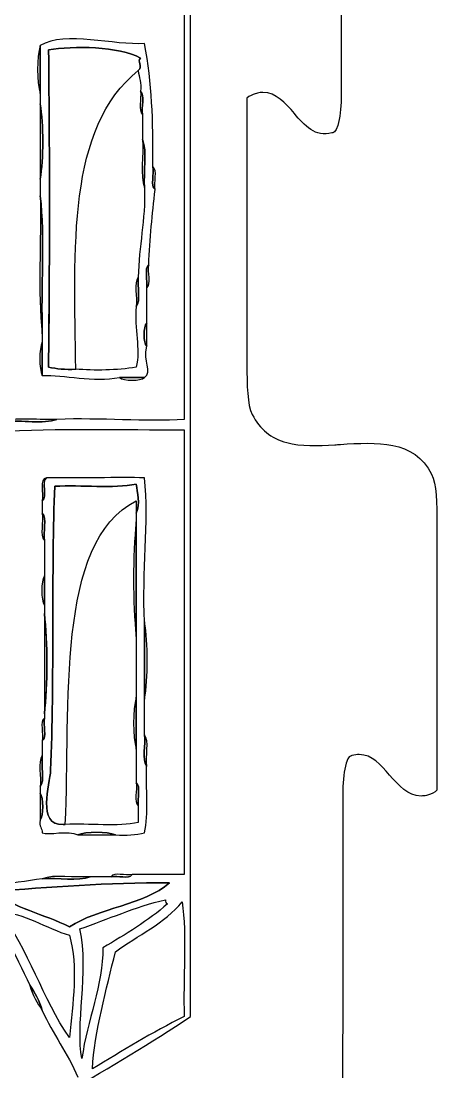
# Model space of a CAD drawing. Extents: x 6 to 958, y 3 to 221.
# Drawn here: x 362.6 to 396.4, y 60.5 to 146.1 of the extents above; entities that cross this region are included whole.
import ezdxf

# ---------------------------------------------------------------- set-up
doc = ezdxf.new("R2010")
doc.units = 0
doc.layers.get('0').update_dxf_attribs({"linetype": 'CONTINUOUS'})

msp = doc.modelspace()

# ---------------------------------------------------------------- linework, layer by layer
at = {"color": 5}
for points in [[(364.11525, 144.05775)], [(364.11525, 139.29525)], [(372.45225, 138.444)], [(372.62025, 132.4905)], [(373.4715, 132.321)], [(364.11525, 131.81025)], [(372.79125, 124.32525)], [(371.9415, 122.79525)], [(372.79125, 119.5635)], [(367.00725, 117.69225)], [(364.28625, 117.18225)], [(372.62025, 117.012)], [(364.626, 108.84675)], [(364.28625, 105.95625)], [(364.4565, 98.47125)], [(364.4565, 97.79025)], [(372.62025, 97.11075)], [(371.9415, 95.9205)], [(364.4565, 89.2845)], [(371.9415, 86.73375)], [(364.28625, 86.223)], [(372.79125, 85.37325)], [(364.11525, 83.16225)], [(372.111, 82.1415)], [(365.98725, 80.61)], [(367.17825, 79.76025)], [(364.28625, 76.18725)], [(369.9, 76.3575)], [(366.498, 72.27525)], [(363.2655, 67.5135)]]:
    msp.add_lwpolyline(points, close=True, dxfattribs=at)
at = {"color": 7}
for points in [[(364.797, 143.718)], [(364.11525, 139.29525)], [(364.28625, 87.4155)], [(364.96725, 85.03275)], [(374.6625, 75.84825)], [(367.34775, 72.105)], [(375.85275, 64.9605)], [(366.498, 63.26025)]]:
    msp.add_lwpolyline(points, close=True, dxfattribs=at)
for points in [[(380.96475, 139.75725), (380.96325, 118.1475), (380.95875, 118.15125), (380.9565, 118.1505)], [(381.81375, 140.1885), (381.81675, 140.18175)], [(384.82425, 138.516), (384.82875, 138.5205)], [(396.447, 105.00825), (396.447, 83.40225)], [(388.773, 69.42075), (388.7715, 69.42075), (388.74375, 57.67425)]]:
    msp.add_lwpolyline(points, dxfattribs=at)
for points in [[(376.365, 64.96125), (376.365, 95.976), (376.365, 126.99225), (376.365, 158.007)], [(388.63875, 148.575), (388.64175, 147.2415), (388.64325, 145.863), (388.64325, 144.54225)], [(375.85275, 147.80025), (375.85275, 136.40325), (375.85275, 125.00625), (375.85275, 113.61)], [(372.62025, 144.22725), (370.1565, 144.03225), (366.17625, 145.278), (364.11525, 144.05775)], [(364.11525, 144.05775), (364.11525, 142.75425), (364.11525, 141.44925), (364.11525, 140.14575)], [(364.797, 143.718), (366.7875, 144.03075), (370.5435, 144.01575), (372.28125, 143.037)], [(373.302, 134.19225), (373.335, 138.09375), (373.2135, 140.874), (372.62025, 144.22725)], [(388.64325, 144.54225), (388.64175, 144.114), (388.64175, 143.63925), (388.64025, 143.14425)], [(364.797, 117.8625), (364.8855, 126.249), (364.90275, 134.661), (364.797, 143.718)], [(372.28125, 143.037), (371.961, 142.77225), (372.525, 142.374), (372.111, 142.017)], [(388.64025, 143.14425), (388.64025, 142.503), (388.63875, 141.84), (388.63725, 141.19125)], [(372.111, 142.017), (372.15825, 141.441), (372.381, 141.03975), (372.28125, 140.316)], [(388.63725, 141.19125), (388.63725, 141.027), (388.64025, 140.865), (388.64325, 140.70975)], [(388.64325, 140.70975), (388.64775, 140.3895), (388.653, 140.088), (388.64025, 139.76925)], [(364.11525, 140.14575), (364.11525, 139.86225), (364.11525, 139.57875), (364.11525, 139.29525)], [(372.28125, 140.316), (372.6705, 140.025), (372.3435, 139.01775), (372.45225, 138.44475)], [(381.645, 140.12025), (381.4455, 140.06325), (381.14925, 139.97775), (380.96475, 139.75725)], [(381.81675, 140.18175), (381.786, 140.16225), (381.723, 140.1435), (381.645, 140.12025)], [(382.25925, 140.23575), (382.116, 140.23575), (381.9675, 140.22), (381.81375, 140.1885)], [(384.82875, 138.5205), (384.09675, 139.365), (383.34375, 140.23575), (382.25925, 140.23575)], [(388.64025, 139.76925), (388.6065, 138.91575), (388.56075, 138.15975), (388.3575, 137.55075)], [(364.11525, 139.29525), (364.39875, 137.649), (364.39875, 134.817), (364.11525, 133.17075)], [(372.45225, 138.44475), (372.45225, 137.7645), (372.45225, 137.08425), (372.45225, 136.404)], [(387.89175, 136.93725), (386.532, 136.54275), (385.66575, 137.547), (384.82425, 138.516)], [(388.3575, 137.55075), (388.16175, 136.968), (388.02825, 136.9605), (387.948, 136.95675)], [(372.45225, 136.404), (372.84675, 135.43725), (372.51, 133.74075), (372.621, 132.49125)], [(387.948, 136.95675), (387.924, 136.95525), (387.9045, 136.9545), (387.89175, 136.93725)], [(373.47225, 132.32175), (373.08375, 132.61275), (373.41, 133.62), (373.302, 134.19225)], [(364.11525, 133.17075), (364.11525, 132.71775), (364.11525, 132.264), (364.11525, 131.81025)], [(372.621, 132.49125), (372.69375, 129.81225), (372.15075, 127.74675), (372.11175, 125.17725)], [(372.9615, 126.19725), (373.02675, 128.34375), (373.27575, 130.3065), (373.47225, 132.32175)], [(364.11525, 131.81025), (364.51275, 128.4075), (364.17375, 124.269), (364.28625, 120.5835)], [(372.79125, 124.32525), (372.89925, 124.899), (372.57225, 125.90625), (372.9615, 126.19725)], [(372.11175, 125.17725), (372.00225, 124.43625), (372.333, 123.255), (371.9415, 122.79525)], [(372.79125, 121.43475), (372.79125, 122.3985), (372.79125, 123.36225), (372.79125, 124.32525)], [(371.9415, 122.79525), (371.748, 120.97125), (372.31725, 119.34225), (371.9415, 117.8625)], [(372.79125, 119.5635), (372.51, 119.80125), (372.51, 121.19625), (372.79125, 121.43475)], [(364.28625, 120.5835), (364.28625, 120.35625), (364.28625, 120.12975), (364.28625, 119.90325)], [(364.28625, 119.90325), (364.28625, 118.99575), (364.28625, 118.08975), (364.28625, 117.18225)], [(372.62025, 117.012), (373.284, 117.543), (372.459, 118.29), (372.79125, 119.5635)], [(380.9565, 118.1505), (380.9565, 116.35425), (380.9895, 114.801), (381.3975, 114)], [(367.00725, 117.69225), (366.16275, 117.6405), (365.448, 117.71925), (364.797, 117.8625)], [(371.9415, 117.8625), (370.37925, 117.58575), (368.511, 117.58275), (367.00725, 117.69225)], [(364.28625, 117.18225), (366.03675, 117.237), (368.4465, 116.63475), (370.58025, 117.012)], [(370.58025, 117.012), (371.25975, 117.012), (371.9415, 117.012), (372.62025, 117.012)], [(381.3975, 114), (382.01025, 112.797), (382.929, 112.04775), (384.2055, 111.711)], [(365.4765, 113.61), (364.398, 113.21475), (362.586, 113.5515), (361.224, 113.43975)], [(375.85275, 113.61), (372.74475, 113.3985), (369.03975, 113.74125), (365.4765, 113.61)], [(360.5445, 112.5885), (365.56275, 112.9335), (370.91025, 112.73925), (375.8535, 112.75875)], [(375.8535, 112.75875), (375.8535, 100.6815), (375.8535, 88.60575), (375.8535, 76.52775)], [(384.2055, 111.711), (385.37775, 111.402), (386.72325, 111.45075), (388.11375, 111.53925)], [(388.11375, 111.53925), (388.266, 111.54825), (388.41975, 111.55725), (388.572, 111.56775)], [(388.572, 111.56775), (391.52625, 111.756), (394.581, 111.95325), (396.00675, 109.155)], [(364.62525, 108.846), (364.19025, 108.54375), (364.73925, 107.25975), (364.2855, 106.97625)], [(372.6195, 108.846), (370.5615, 108.90975), (367.23075, 108.80175), (364.62525, 108.846)], [(372.6195, 97.11075), (372.3975, 101.1375), (372.99975, 105.231), (372.6195, 108.846)], [(396.00675, 109.155), (396.41325, 108.357), (396.447, 106.8045), (396.447, 105.00825)], [(364.96725, 85.03275), (365.286, 92.0595), (365.00625, 101.706), (365.30775, 108.1665)], [(365.30775, 108.1665), (367.47825, 108.26325), (370.04625, 107.96325), (371.9415, 108.33675)], [(371.9415, 108.33675), (372.0285, 107.616), (372.2985, 106.7865), (371.9415, 105.95625)], [(364.2855, 106.97625), (364.2855, 106.635), (364.2855, 106.2945), (364.2855, 105.9555)], [(364.2855, 105.9555), (364.677, 105.55275), (364.34625, 104.4285), (364.45575, 103.74375)], [(371.9415, 105.95625), (371.9415, 105.729), (371.9415, 105.5025), (371.9415, 105.27525)], [(371.9415, 105.27525), (371.9415, 102.15675), (371.9415, 99.03825), (371.9415, 95.9205)], [(364.45575, 103.74375), (364.45575, 102.78), (364.45575, 101.8155), (364.45575, 100.85175)], [(364.45575, 100.85175), (364.45575, 100.05825), (364.45575, 99.264), (364.45575, 98.47125)], [(364.45575, 98.47125), (364.45575, 98.244), (364.45575, 98.0175), (364.45575, 97.79025)], [(364.45575, 97.79025), (364.73925, 95.46525), (364.73925, 91.9515), (364.45575, 89.62575)], [(372.6195, 90.816), (372.6195, 92.9145), (372.6195, 95.01225), (372.6195, 97.11075)], [(371.9415, 95.9205), (371.9415, 94.27575), (371.9415, 92.631), (371.9415, 90.987)], [(371.9415, 90.987), (371.9415, 89.56875), (371.9415, 88.152), (371.9415, 86.7345)], [(372.6195, 87.92475), (372.6195, 88.89), (372.6195, 89.853), (372.6195, 90.816)], [(364.45575, 89.28525), (364.3485, 88.71375), (364.67475, 87.7065), (364.28625, 87.4155)], [(364.45575, 89.62575), (364.45575, 89.51325), (364.45575, 89.39925), (364.45575, 89.28525)], [(364.28625, 87.4155), (364.28625, 87.018), (364.28625, 86.6205), (364.28625, 86.22375)], [(372.7905, 85.374), (372.39825, 85.8885), (372.7305, 87.1275), (372.6195, 87.92475)], [(371.9415, 86.7345), (371.9415, 85.82775), (371.9415, 84.9195), (371.9415, 84.01275)], [(364.28625, 86.22375), (364.176, 85.42725), (364.50825, 84.1875), (364.11525, 83.67225)], [(389.05275, 85.608), (388.8495, 84.9975), (388.80375, 84.24075), (388.76925, 83.38875)], [(389.46225, 86.202), (389.382, 86.1975), (389.2485, 86.19), (389.05275, 85.608)], [(389.51925, 86.22075), (389.50425, 86.20425), (389.487, 86.202), (389.46225, 86.202)], [(390.108, 86.3085), (389.922, 86.3085), (389.72475, 86.28075), (389.51925, 86.22075)], [(392.586, 84.64125), (391.8735, 85.4625), (391.14, 86.3085), (390.108, 86.3085)], [(365.988, 80.61), (363.80175, 80.538), (364.91475, 83.8785), (364.96725, 85.03275)], [(372.6195, 79.93125), (372.95475, 81.46725), (372.723, 83.57175), (372.7905, 85.374)], [(371.9415, 84.01275), (372.33, 83.7225), (372.00375, 82.71525), (372.11175, 82.1415)], [(395.15325, 82.92975), (394.071, 82.92975), (393.3165, 83.799), (392.586, 84.64125)], [(364.11525, 83.67225), (364.11525, 83.502), (364.11525, 83.3325), (364.11525, 83.163)], [(364.11525, 83.163), (364.39725, 82.81425), (364.39725, 81.3), (364.11525, 80.95125)], [(388.76925, 83.38875), (388.75725, 83.07), (388.76175, 82.767), (388.76625, 82.4475)], [(395.7645, 83.03625), (395.68575, 83.0145), (395.6235, 82.99575), (395.59275, 82.97625)], [(396.447, 83.40225), (396.261, 83.181), (395.9625, 83.09475), (395.7645, 83.03625)], [(388.76625, 82.4475), (388.76925, 82.29225), (388.773, 82.131), (388.773, 81.966)], [(395.59275, 82.97625), (395.4405, 82.9455), (395.2935, 82.92975), (395.15325, 82.92975)], [(372.11175, 82.1415), (372.11175, 81.6885), (372.11175, 81.23475), (372.11175, 80.78025)], [(388.773, 81.966), (388.7715, 81.40875), (388.7715, 80.83875), (388.76925, 80.286)], [(364.11525, 80.95125), (363.99375, 80.43225), (364.29, 80.331), (364.28625, 79.93125)], [(366.15825, 80.61), (366.10125, 80.61), (366.045, 80.61), (365.988, 80.61)], [(372.11175, 80.78025), (370.45575, 80.394), (368.094, 80.7165), (366.15825, 80.61)], [(364.28625, 79.93125), (364.821, 79.692), (366.41625, 80.196), (367.1775, 79.761)], [(367.1775, 79.761), (367.80525, 80.043), (369.6105, 80.043), (370.239, 79.761)], [(370.239, 79.761), (371.12775, 79.72125), (371.93775, 79.76325), (372.6195, 79.93125)], [(388.76925, 80.286), (388.76925, 79.692), (388.76775, 79.1205), (388.76625, 78.61575)], [(388.76625, 78.61575), (388.76625, 77.319), (388.76775, 75.969), (388.7715, 74.664)], [(364.287, 76.1865), (363.09, 76.062), (361.50675, 75.669), (360.5445, 75.8475)], [(368.19975, 76.35675), (367.23375, 75.96225), (365.535, 76.299), (364.287, 76.1865)], [(369.90075, 76.35675), (369.33375, 76.35675), (368.766, 76.35675), (368.19975, 76.35675)], [(371.60175, 76.52775), (371.36625, 76.14), (370.41825, 76.464), (369.90075, 76.35675)], [(375.8535, 76.52775), (374.436, 76.52775), (373.0185, 76.52775), (371.60175, 76.52775)], [(360.20325, 75.1665), (364.93725, 75.48), (369.54525, 75.91875), (374.6625, 75.84825)], [(374.6625, 75.84825), (372.54375, 74.05575), (368.86425, 73.82175), (366.498, 72.27525)], [(359.18325, 74.65725), (360.86775, 72.5985), (362.06775, 70.05675), (363.2655, 67.51275)], [(366.498, 72.27525), (364.46175, 73.30125), (361.923, 73.8255), (360.20325, 75.1665)], [(367.34775, 72.105), (369.6735, 72.89775), (371.79825, 73.8915), (374.322, 74.487)], [(374.322, 74.487), (374.29425, 74.289), (374.35875, 74.184), (374.49225, 74.14725)], [(388.7715, 74.664), (388.7745, 72.95025), (388.7775, 71.18025), (388.773, 69.42075)], [(374.49225, 74.14725), (372.91425, 72.77625), (371.08125, 71.6625), (369.21975, 70.57425)], [(370.23975, 70.23525), (372.06825, 71.58), (374.26425, 72.561), (375.68325, 74.3175)], [(375.68325, 74.3175), (376.08, 71.538), (375.7395, 68.022), (375.85275, 64.9605)], [(360.885, 73.4655), (362.70825, 73.47375), (364.6395, 72.11925), (366.498, 71.595)], [(366.498, 63.26025), (364.3335, 66.36825), (363.15525, 70.46325), (360.885, 73.4655)], [(367.51875, 61.55925), (366.95475, 64.1235), (368.12775, 68.6175), (367.34775, 72.105)], [(366.498, 71.595), (367.22325, 68.93925), (366.77925, 66.1395), (366.498, 63.26025)], [(369.21975, 70.57425), (369.27, 67.614), (367.92375, 64.626), (367.51875, 61.55925)], [(368.3685, 60.708), (368.52225, 63.675), (369.5385, 67.25025), (370.23975, 70.23525)], [(363.2655, 67.51275), (363.702, 66.92775), (364.041, 66.246), (364.28625, 65.47125)], [(364.28625, 65.47125), (365.124, 63.5295), (366.36375, 61.99275), (367.1775, 60.02775)], [(356.29275, 53.055), (363.02925, 57.006), (369.8835, 60.66975), (376.365, 64.96125)], [(375.85275, 64.9605), (373.22175, 63.68175), (370.821, 62.16825), (368.3685, 60.708)]]:
    msp.add_open_spline(points, degree=3, dxfattribs=at)
at = {"color": 5}
for points in [[(364.11525, 144.05775), (363.83325, 143.148), (363.83325, 141.05625), (364.11525, 140.14575)], [(364.11525, 140.14575), (364.11525, 141.44925), (364.11525, 142.7535), (364.11525, 144.05775)], [(372.282, 143.037), (370.54425, 144.01575), (366.78825, 144.03075), (364.79775, 143.718)], [(364.79775, 143.718), (364.9035, 134.661), (364.88625, 126.249), (364.79775, 117.8625)], [(372.11175, 142.017), (372.52575, 142.374), (371.961, 142.773), (372.282, 143.037)], [(367.00725, 117.69225), (366.90525, 127.569), (366.26325, 137.361), (372.11175, 142.017)], [(372.28125, 140.31525), (372.3885, 139.743), (372.0615, 138.73575), (372.45225, 138.444)], [(372.45225, 138.444), (372.3435, 139.017), (372.67125, 140.02425), (372.28125, 140.31525)], [(364.11525, 139.29525), (364.11525, 137.25375), (364.11525, 135.213), (364.11525, 133.17075)], [(364.11525, 133.17075), (364.3995, 134.817), (364.3995, 137.649), (364.11525, 139.29525)], [(372.4515, 136.40325), (372.5625, 135.15525), (372.22575, 133.4565), (372.62025, 132.4905)], [(372.62025, 132.4905), (372.51, 133.74), (372.84675, 135.4365), (372.4515, 136.40325)], [(373.30125, 134.1915), (373.40925, 133.62), (373.08375, 132.612), (373.4715, 132.321)], [(373.4715, 132.321), (373.3635, 132.89325), (373.6905, 133.9005), (373.30125, 134.1915)], [(364.11525, 131.81025), (364.22925, 128.124), (363.89025, 123.98625), (364.28625, 120.5835)], [(364.28625, 120.5835), (364.17375, 124.269), (364.5135, 128.40825), (364.11525, 131.81025)], [(372.9615, 126.19725), (372.57225, 125.90625), (372.89925, 124.899), (372.79125, 124.32525)], [(372.79125, 124.32525), (373.18125, 124.61775), (372.8535, 125.6235), (372.9615, 126.19725)], [(372.11175, 125.17725), (371.7195, 124.71825), (372.05025, 123.5355), (371.9415, 122.79525)], [(371.9415, 122.79525), (372.333, 123.25425), (372.00225, 124.43625), (372.11175, 125.17725)], [(372.79125, 121.43475), (372.51, 121.19625), (372.51, 119.80125), (372.79125, 119.5635)], [(372.79125, 119.5635), (372.79125, 120.18675), (372.79125, 120.81075), (372.79125, 121.43475)], [(364.28625, 119.90325), (364.0035, 119.38725), (364.0035, 117.69825), (364.28625, 117.18225)], [(364.28625, 117.18225), (364.28625, 118.08975), (364.28625, 118.99575), (364.28625, 119.90325)], [(364.79775, 117.8625), (365.448, 117.71925), (366.162, 117.6405), (367.00725, 117.69225)], [(372.62025, 117.012), (371.9415, 117.012), (371.25975, 117.012), (370.58025, 117.012)], [(370.58025, 117.012), (370.87425, 116.73), (372.3285, 116.73), (372.62025, 117.012)], [(365.4765, 113.61), (364.11525, 113.49825), (362.304, 113.835), (361.224, 113.43975)], [(361.224, 113.43975), (362.586, 113.5515), (364.398, 113.21475), (365.4765, 113.61)], [(364.626, 108.84675), (364.01025, 108.7275), (364.392, 107.60775), (364.28625, 106.977)], [(364.28625, 106.977), (364.74, 107.25975), (364.19175, 108.5445), (364.626, 108.84675)], [(365.30775, 108.16575), (365.00625, 101.70525), (365.286, 92.05875), (364.96725, 85.032)], [(371.9415, 108.336), (370.04625, 107.9625), (367.47825, 108.26325), (365.30775, 108.16575)], [(371.9415, 105.9555), (372.2985, 106.78575), (372.0285, 107.61525), (371.9415, 108.336)], [(366.1575, 80.61), (366.633, 90.2055), (365.28975, 103.59975), (371.9415, 106.97625)], [(371.9415, 106.97625), (371.9415, 106.635), (371.9415, 106.2945), (371.9415, 105.9555)], [(364.28625, 105.95625), (364.39575, 105.27075), (364.06575, 104.14725), (364.4565, 103.7445)], [(364.4565, 103.7445), (364.347, 104.42925), (364.67775, 105.55275), (364.28625, 105.95625)], [(371.9415, 105.27525), (371.65725, 102.552), (371.65725, 98.6415), (371.9415, 95.9205)], [(371.9415, 95.9205), (371.9415, 99.0375), (371.9415, 102.156), (371.9415, 105.27525)], [(364.4565, 100.85175), (364.17375, 100.44825), (364.17375, 98.8755), (364.4565, 98.47125)], [(364.4565, 98.47125), (364.4565, 99.26475), (364.4565, 100.059), (364.4565, 100.85175)], [(364.4565, 97.79025), (364.4565, 95.06925), (364.4565, 92.3475), (364.4565, 89.62575)], [(364.4565, 89.62575), (364.74, 91.9515), (364.74, 95.46525), (364.4565, 97.79025)], [(372.62025, 97.11075), (372.62025, 95.01225), (372.62025, 92.9145), (372.62025, 90.816)], [(372.62025, 90.816), (372.9045, 92.5185), (372.9045, 95.40825), (372.62025, 97.11075)], [(371.9415, 90.98625), (371.65725, 89.96325), (371.65725, 87.75675), (371.9415, 86.73375)], [(371.9415, 86.73375), (371.9415, 88.15125), (371.9415, 89.56875), (371.9415, 90.98625)], [(364.4565, 89.2845), (364.06725, 88.9935), (364.39425, 87.98625), (364.28625, 87.41475)], [(364.28625, 87.41475), (364.67475, 87.7065), (364.3485, 88.71375), (364.4565, 89.2845)], [(372.62025, 87.924), (372.73125, 87.12675), (372.399, 85.88775), (372.79125, 85.37325)], [(372.79125, 85.37325), (372.68175, 86.1705), (373.014, 87.40875), (372.62025, 87.924)], [(364.28625, 86.223), (363.894, 85.70925), (364.22625, 84.46875), (364.11525, 83.6715)], [(364.11525, 83.6715), (364.509, 84.18675), (364.176, 85.42725), (364.28625, 86.223)], [(364.96725, 85.032), (364.91475, 83.8785), (363.80175, 80.538), (365.98725, 80.61)], [(371.94075, 84.01275), (372.04875, 83.43975), (371.7225, 82.4325), (372.111, 82.1415)], [(372.111, 82.1415), (372.003, 82.7145), (372.33, 83.72175), (371.94075, 84.01275)], [(364.11525, 83.16225), (364.11525, 82.425), (364.11525, 81.68775), (364.11525, 80.9505)], [(364.11525, 80.9505), (364.398, 81.29925), (364.398, 82.8135), (364.11525, 83.16225)], [(365.98725, 80.61), (366.04425, 80.61), (366.1005, 80.61), (366.1575, 80.61)], [(370.23975, 79.76025), (369.61125, 80.04225), (367.806, 80.04225), (367.17825, 79.76025)], [(367.17825, 79.76025), (368.199, 79.76025), (369.21975, 79.76025), (370.23975, 79.76025)], [(368.199, 76.3575), (366.9495, 76.2465), (365.25225, 76.58325), (364.28625, 76.18725)], [(364.28625, 76.18725), (365.53425, 76.29975), (367.233, 75.963), (368.199, 76.3575)], [(371.601, 76.5285), (371.08425, 76.42125), (370.1355, 76.74675), (369.9, 76.3575)], [(369.9, 76.3575), (370.4175, 76.46475), (371.3655, 76.14075), (371.601, 76.5285)], [(374.6625, 75.84825), (369.54525, 75.91875), (364.938, 75.48), (360.204, 75.1665)], [(366.498, 72.27525), (368.8635, 73.82175), (372.54375, 74.05575), (374.6625, 75.84825)], [(360.204, 75.1665), (361.923, 73.8255), (364.46175, 73.30125), (366.498, 72.27525)], [(363.2655, 67.5135), (363.51075, 66.738), (363.84975, 66.05625), (364.28625, 65.472)], [(364.28625, 65.472), (364.041, 66.24675), (363.702, 66.92775), (363.2655, 67.5135)]]:
    msp.add_open_spline(points, degree=3, dxfattribs=at)

doc.saveas('drawing.dxf')
